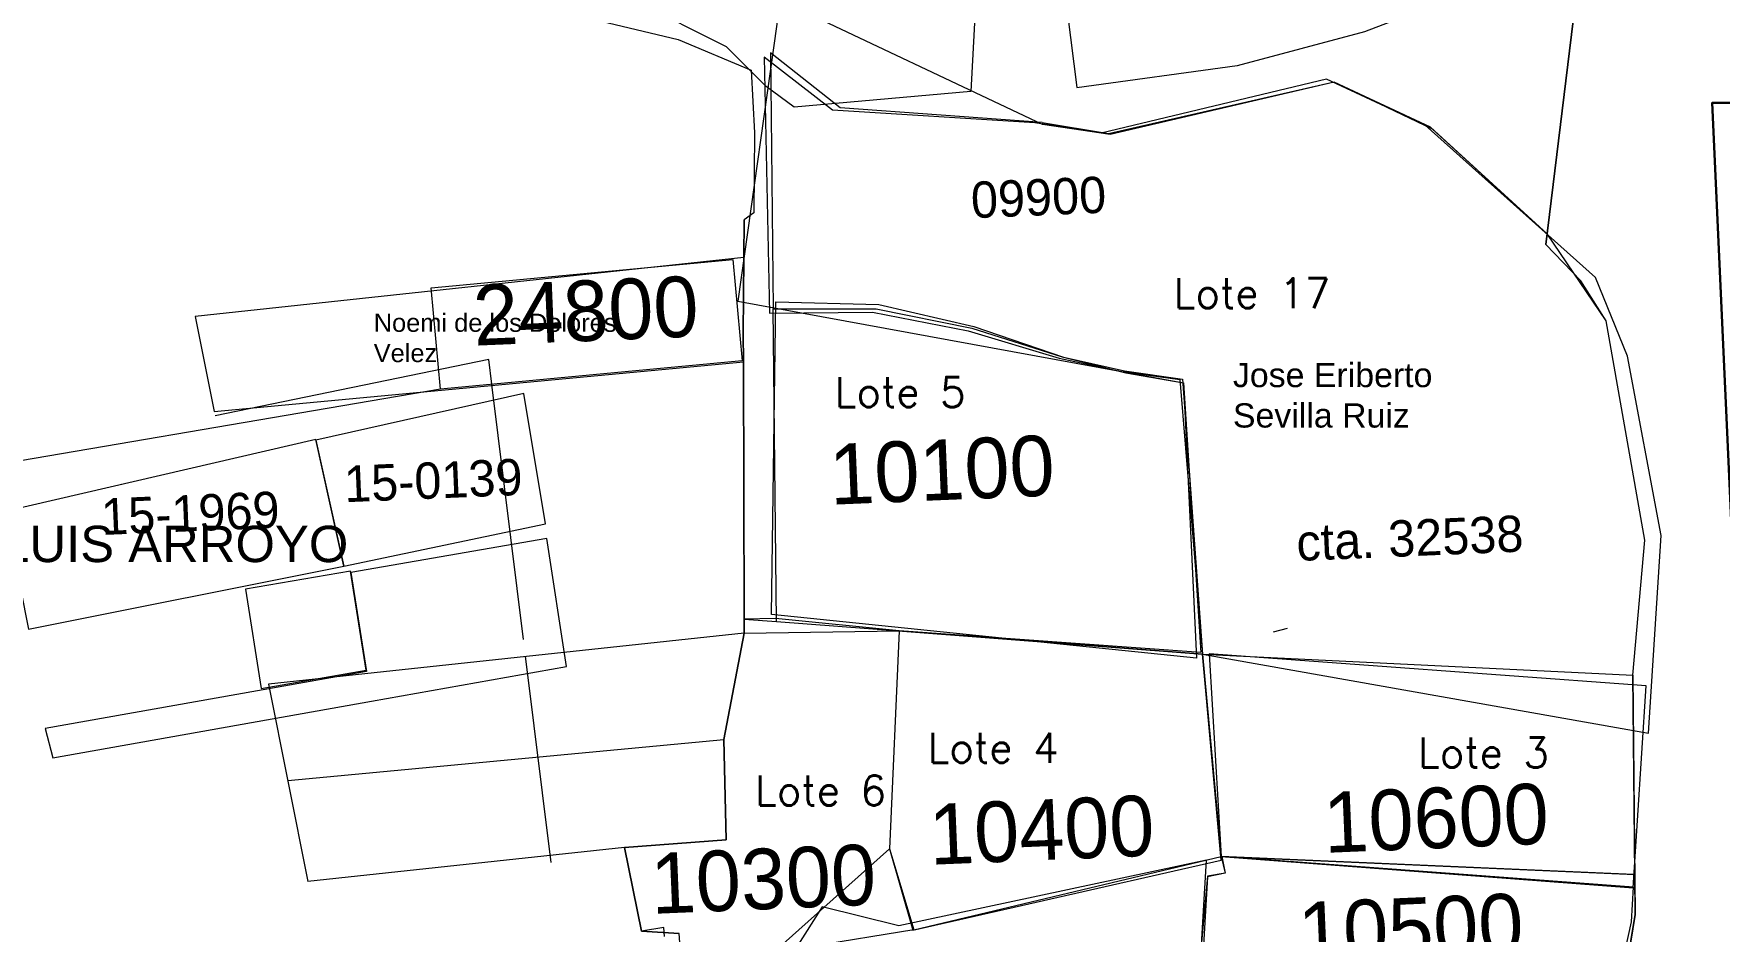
# Model space of a CAD drawing. Header units: inches. Extents: x 610851 to 630254, y 1234683 to 1264905.
# Drawn here: x 623516.7 to 623655.8, y 1244103.6 to 1244177.7 of the extents above; entities that cross this region are included whole.
import ezdxf
from ezdxf.enums import TextEntityAlignment as Align

# ---------------------------------------------------------------- set-up
doc = ezdxf.new("R2010")
doc.units = ezdxf.units.IN
doc.header["$MEASUREMENT"] = 0
for name, color, linetype, lineweight in [('ACTUALIZACION SIT 2011', 7, 'Continuous', 0), ('Areas Administrativas', 7, 'Continuous', 0), ('Cajetin', 7, 'Continuous', 0), ('Default', 7, 'Continuous', 0), ('Fusion 123456', 7, 'Continuous', 0), ('Level 2', 7, 'Continuous', 0), ('Level 20', 7, 'Continuous', 0), ('Level 50', 7, 'Continuous', 0), ('Level 51', 7, 'Continuous', 0), ('Level 7', 7, 'Continuous', 0), ('lotes bancentro', 5, 'Continuous', 0), ('Poligono', 7, 'Continuous', 0)]:
    doc.layers.add(name, color=color, linetype=linetype, lineweight=lineweight)
doc.layers.add('Fusion', color=7, linetype='Continuous', lineweight=0, true_color=0x002d00)
doc.styles.get("Standard").update_dxf_attribs({"font": 'arial.ttf'})
doc.styles.add('style2', font='romans.shx')
doc.styles.add('Styledgn003', font='dgn003.shx')
doc.styles.add('Styledgn032', font='dgn032.shx')

msp = doc.modelspace()

# ---------------------------------------------------------------- linework, layer by layer
at = {"layer": 'ACTUALIZACION SIT 2011', "color": 30, "linetype": 'Continuous', "lineweight": 0, "flags": 128}
for points in [[(623542.31775, 1244133.69787), (623558.95011, 1244137.21419), (623558.95011, 1244137.21419), (623557.17969, 1244147.96945), (623557.17969, 1244147.96945), (623540.0114, 1244144.0952), (623540.0114, 1244144.0952), (623542.31775, 1244133.69787)], [(623542.31775, 1244133.69787), (623539.99625, 1244144.16348), (623539.99625, 1244144.16348), (623514.37791, 1244138.21447), (623514.37791, 1244138.21447), (623516.3013, 1244128.50311), (623516.3013, 1244128.50311), (623542.31775, 1244133.69787)]]:
    msp.add_lwpolyline(points, dxfattribs=at)
at = {"layer": 'Areas Administrativas', "color": 6, "linetype": 'Continuous', "lineweight": 30, "flags": 128}
msp.add_lwpolyline([(623450.74436, 1244312.53221), (623548.72005, 1244286.97333), (623533.81071, 1244233.72567), (623580.66865, 1244237.98548), (623580.66865, 1244257.15464), (623633.91631, 1244274.19389), (623644.56584, 1244210.2967), (623691.42378, 1244212.42661), (623689.29387, 1244171.95838), (623655.21537, 1244171.95838), (623659.47518, 1244078.2425), (623612.61724, 1244063.33316), (623608.35743, 1243986.65653)], dxfattribs=at)
at = {"layer": 'Default', "color": 6, "linetype": 'Continuous', "lineweight": 0, "ltscale": 0.1}
for p, q in [((623551.84984, 1244181.48691), (623569.90974, 1244177.18022)), ((623551.84984, 1244181.48691), (623569.90974, 1244177.18022)), ((623551.84984, 1244181.48691), (623569.90974, 1244177.18022)), ((623643.74579, 1244178.72741), (623641.47422, 1244160.24604)), ((623641.47422, 1244160.24604), (623643.74579, 1244178.72741)), ((623643.74579, 1244178.72741), (623641.47422, 1244160.24604)), ((623641.47422, 1244160.24604), (623643.74579, 1244178.72741)), ((623643.74579, 1244178.72741), (623641.47422, 1244160.24604)), ((623641.47422, 1244160.24604), (623643.74579, 1244178.72741)), ((623569.90974, 1244177.18022), (623575.92204, 1244174.63165)), ((623569.90974, 1244177.18022), (623575.92204, 1244174.63165)), ((623569.90974, 1244177.18022), (623575.92204, 1244174.63165)), ((623575.92204, 1244174.63165), (623576.20371, 1244169.4639)), ((623575.92204, 1244174.63165), (623576.20371, 1244169.4639)), ((623575.92204, 1244174.63165), (623576.20371, 1244169.4639)), ((623576.20371, 1244169.4639), (623576.15166, 1244162.87585)), ((623576.20371, 1244169.4639), (623576.15166, 1244162.87585)), ((623576.20371, 1244169.4639), (623576.15166, 1244162.87585)), ((623575.34619, 1244162.28612), (623575.26369, 1244152.87104)), ((623575.34619, 1244162.28612), (623575.26369, 1244152.87104)), ((623575.34619, 1244162.28612), (623575.26369, 1244152.87104)), ((623576.15166, 1244162.87585), (623575.34619, 1244162.28612)), ((623576.15166, 1244162.87585), (623575.34619, 1244162.28612)), ((623576.15166, 1244162.87585), (623575.34619, 1244162.28612)), ((623644.37151, 1244157.24956), (623641.47422, 1244160.24604)), ((623644.37151, 1244157.24956), (623641.47422, 1244160.24604)), ((623644.37151, 1244157.24956), (623641.47422, 1244160.24604)), ((623646.45148, 1244153.9589), (623644.37151, 1244157.24956)), ((623646.45148, 1244153.9589), (623644.37151, 1244157.24956)), ((623646.45148, 1244153.9589), (623644.37151, 1244157.24956)), ((623577.73975, 1244154.95532), (623586.22985, 1244154.95177)), ((623577.73975, 1244154.95532), (623586.22985, 1244154.95177)), ((623577.73975, 1244154.95532), (623586.22985, 1244154.95177)), ((623586.22985, 1244154.95177), (623594.11829, 1244153.34605)), ((623586.22985, 1244154.95177), (623594.11829, 1244153.34605)), ((623586.22985, 1244154.95177), (623594.11829, 1244153.34605)), ((623594.11829, 1244153.34605), (623601.57524, 1244150.99068)), ((623594.11829, 1244153.34605), (623601.57524, 1244150.99068)), ((623594.11829, 1244153.34605), (623601.57524, 1244150.99068)), ((623575.26369, 1244152.87104), (623575.30478, 1244150.56208)), ((623575.26369, 1244152.87104), (623575.30478, 1244150.56208)), ((623575.26369, 1244152.87104), (623575.30478, 1244150.56208)), ((623575.30478, 1244150.56208), (623575.35629, 1244129.34565)), ((623575.30478, 1244150.56208), (623575.35629, 1244129.34565)), ((623575.30478, 1244150.56208), (623575.35629, 1244129.34565)), ((623601.57524, 1244150.99068), (623606.73751, 1244149.83474)), ((623601.57524, 1244150.99068), (623606.73751, 1244149.83474)), ((623601.57524, 1244150.99068), (623606.73751, 1244149.83474)), ((623606.73751, 1244149.83474), (623611.51798, 1244149.14415)), ((623606.73751, 1244149.83474), (623611.51798, 1244149.14415)), ((623606.73751, 1244149.83474), (623611.51798, 1244149.14415)), ((623611.51798, 1244149.14415), (623613.17142, 1244126.44338)), ((623611.51798, 1244149.14415), (623613.17142, 1244126.44338)), ((623611.51798, 1244149.14415), (623613.17142, 1244126.44338))]:
    msp.add_line(p, q, dxfattribs=at)
at = {"layer": 'Default', "color": 5, "linetype": 'Continuous', "lineweight": 0, "ltscale": 0.1}
for p, q in [((623573.672, 1244119.3965), (623575.3591, 1244128.187)), ((623573.672, 1244119.3965), (623575.3591, 1244128.187)), ((623573.672, 1244119.3965), (623575.3591, 1244128.187)), ((623575.35629, 1244129.34565), (623578.0211, 1244129.14112)), ((623575.35629, 1244129.34565), (623575.3591, 1244128.187)), ((623575.35629, 1244129.34565), (623578.0211, 1244129.14112)), ((623575.35629, 1244129.34565), (623575.3591, 1244128.187)), ((623575.35629, 1244129.34565), (623578.0211, 1244129.14112)), ((623575.35629, 1244129.34565), (623575.3591, 1244128.187)), ((623648.6657, 1244124.72272), (623648.84687, 1244104.96059)), ((623648.6657, 1244124.72272), (623648.84687, 1244104.96059)), ((623648.6657, 1244124.72272), (623648.84687, 1244104.96059))]:
    msp.add_line(p, q, dxfattribs=at)
at = {"layer": 'Fusion', "color": 4, "linetype": 'Continuous', "lineweight": 0, "ltscale": 0.1}
msp.add_line((623632.13055, 1244169.76166), (623641.58389, 1244161.1383), dxfattribs=at)
msp.add_line((623632.13055, 1244169.76166), (623641.58389, 1244161.1383), dxfattribs=at)
msp.add_line((623632.13055, 1244169.76166), (623641.58389, 1244161.1383), dxfattribs=at)
at = {"layer": 'Fusion 123456', "color": 6, "linetype": 'Continuous', "lineweight": 13, "ltscale": 0.1}
for p, q in [((623575.26369, 1244152.87104), (623575.34617, 1244162.28324)), ((623575.26369, 1244152.87104), (623575.34617, 1244162.28324)), ((623575.26369, 1244152.87104), (623575.34617, 1244162.28324)), ((623644.37151, 1244157.24956), (623641.47422, 1244160.24604)), ((623644.37151, 1244157.24956), (623641.47422, 1244160.24604)), ((623644.37151, 1244157.24956), (623641.47422, 1244160.24604)), ((623646.45148, 1244153.9589), (623644.37151, 1244157.24956)), ((623646.45148, 1244153.9589), (623644.37151, 1244157.24956)), ((623646.45148, 1244153.9589), (623644.37151, 1244157.24956)), ((623575.30478, 1244150.56208), (623575.26369, 1244152.87104)), ((623575.30478, 1244150.56208), (623575.26369, 1244152.87104)), ((623575.30478, 1244150.56208), (623575.26369, 1244152.87104)), ((623575.35629, 1244129.34578), (623575.30478, 1244150.56208)), ((623575.35629, 1244129.34578), (623575.30478, 1244150.56208)), ((623575.35629, 1244129.34578), (623575.30478, 1244150.56208))]:
    msp.add_line(p, q, dxfattribs=at)
at = {"layer": 'Fusion 123456', "color": 6, "linetype": 'Continuous', "lineweight": 0, "ltscale": 0.1}
for p, q in [((623577.73975, 1244154.95532), (623586.22985, 1244154.95177)), ((623577.73975, 1244154.95532), (623586.22985, 1244154.95177)), ((623577.73975, 1244154.95532), (623586.22985, 1244154.95177)), ((623586.22985, 1244154.95177), (623594.11829, 1244153.34605)), ((623586.22985, 1244154.95177), (623594.11829, 1244153.34605)), ((623586.22985, 1244154.95177), (623594.11829, 1244153.34605)), ((623594.11829, 1244153.34605), (623601.57524, 1244150.99068)), ((623594.11829, 1244153.34605), (623601.57524, 1244150.99068)), ((623594.11829, 1244153.34605), (623601.57524, 1244150.99068)), ((623601.57524, 1244150.99068), (623606.73751, 1244149.83474)), ((623601.57524, 1244150.99068), (623606.73751, 1244149.83474)), ((623601.57524, 1244150.99068), (623606.73751, 1244149.83474)), ((623606.73751, 1244149.83474), (623611.51798, 1244149.14415)), ((623606.73751, 1244149.83474), (623611.51798, 1244149.14415)), ((623606.73751, 1244149.83474), (623611.51798, 1244149.14415)), ((623611.51798, 1244149.14415), (623613.17142, 1244126.44338)), ((623611.51798, 1244149.14415), (623613.17142, 1244126.44338)), ((623611.51798, 1244149.14415), (623613.17142, 1244126.44338))]:
    msp.add_line(p, q, dxfattribs=at)
at = {"layer": 'Fusion 123456', "color": 5, "linetype": 'Continuous', "lineweight": 0, "ltscale": 0.1}
for p, q in [((623573.672, 1244119.3965), (623575.3591, 1244128.187)), ((623573.672, 1244119.3965), (623575.3591, 1244128.187)), ((623573.672, 1244119.3965), (623575.3591, 1244128.187)), ((623575.3591, 1244128.187), (623575.35629, 1244129.34578)), ((623575.35629, 1244129.34578), (623578.02107, 1244129.14126)), ((623575.3591, 1244128.187), (623575.35629, 1244129.34578)), ((623575.35629, 1244129.34578), (623578.02107, 1244129.14126)), ((623575.3591, 1244128.187), (623575.35629, 1244129.34578)), ((623575.35629, 1244129.34578), (623578.02107, 1244129.14126)), ((623648.6657, 1244124.72272), (623648.84687, 1244104.96059)), ((623648.6657, 1244124.72272), (623648.84687, 1244104.96059)), ((623648.6657, 1244124.72272), (623648.84687, 1244104.96059)), ((623648.6657, 1244124.72272), (623648.84687, 1244104.96059)), ((623648.6657, 1244124.72272), (623648.84687, 1244104.96059)), ((623648.6657, 1244124.72272), (623648.84687, 1244104.96059)), ((623573.85009, 1244111.11255), (623573.672, 1244119.3965)), ((623573.85009, 1244111.11255), (623573.672, 1244119.3965)), ((623573.85009, 1244111.11255), (623573.672, 1244119.3965)), ((623565.46377, 1244110.49252), (623573.85009, 1244111.11255)), ((623565.46377, 1244110.49252), (623573.85009, 1244111.11255)), ((623565.46377, 1244110.49252), (623573.85009, 1244111.11255)), ((623566.88149, 1244103.59515), (623565.46377, 1244110.49252)), ((623566.88149, 1244103.59515), (623565.46377, 1244110.49252)), ((623566.88149, 1244103.59515), (623565.46377, 1244110.49252)), ((623648.84687, 1244104.96059), (623646.59553, 1244091.14291)), ((623648.84687, 1244104.96059), (623646.59553, 1244091.14291)), ((623648.84687, 1244104.96059), (623646.59553, 1244091.14291)), ((623568.7242, 1244103.89409), (623566.88149, 1244103.59515)), ((623568.7242, 1244103.89409), (623566.88149, 1244103.59515)), ((623568.7242, 1244103.89409), (623566.88149, 1244103.59515)), ((623568.7678, 1244103.14536), (623568.7242, 1244103.89409)), ((623568.7678, 1244103.14536), (623568.7242, 1244103.89409)), ((623568.7678, 1244103.14536), (623568.7242, 1244103.89409))]:
    msp.add_line(p, q, dxfattribs=at)
at = {"layer": 'Level 2', "color": 1, "linetype": 'Continuous', "lineweight": 0}
for p, q in [((623583.25717, 1244171.5287), (623577.50897, 1244176.08395)), ((623577.50897, 1244176.08395), (623577.74037, 1244154.95522)), ((623583.25717, 1244171.5287), (623577.50897, 1244176.08395)), ((623577.50897, 1244176.08395), (623577.74037, 1244154.95522)), ((623583.25717, 1244171.5287), (623577.50897, 1244176.08395)), ((623577.50897, 1244176.08395), (623577.74037, 1244154.95522)), ((623624.0293, 1244173.65908), (623605.3925, 1244169.38775)), ((623624.0293, 1244173.65908), (623605.3925, 1244169.38775)), ((623624.0293, 1244173.65908), (623605.3925, 1244169.38775)), ((623632.13055, 1244169.76166), (623624.0293, 1244173.65908)), ((623632.13055, 1244169.76166), (623624.0293, 1244173.65908)), ((623632.13055, 1244169.76166), (623624.0293, 1244173.65908)), ((623599.93618, 1244170.31036), (623583.25379, 1244171.53138)), ((623599.93618, 1244170.31036), (623583.25379, 1244171.53138)), ((623599.93618, 1244170.31036), (623583.25379, 1244171.53138)), ((623605.3925, 1244169.38775), (623599.93956, 1244170.30768)), ((623605.3925, 1244169.38775), (623599.93956, 1244170.30768)), ((623605.3925, 1244169.38775), (623599.93956, 1244170.30768)), ((623641.58389, 1244161.1383), (623632.13055, 1244169.76166)), ((623641.58389, 1244161.1383), (623632.13055, 1244169.76166)), ((623641.58389, 1244161.1383), (623632.13055, 1244169.76166))]:
    msp.add_line(p, q, dxfattribs=at)
at = {"layer": 'Level 2', "color": 1, "linetype": 'Continuous', "lineweight": 0, "flags": 128}
for points in [[(623616.03594, 1244175.04026), (623626.54983, 1244177.83768), (623640.20427, 1244183.06387), (623680.04659, 1244199.42207), (623809.28207, 1244233.331), (623961.1852, 1244267.36824), (623936.24163, 1244288.89835), (623912.31236, 1244307.09047), (623907.82747, 1244311.72641), (623900.50488, 1244320.79976), (623888.62645, 1244326.39475), (623882.54844, 1244348.80495), (623849.90967, 1244343.66636), (623823.81991, 1244339.08073), (623778.5405, 1244329.5079), (623707.0551, 1244306.45792), (623683.8248, 1244296.08614), (623648.09142, 1244280.6371), (623642.08525, 1244277.0631), (623674.6878, 1244226.65827), (623598.40184, 1244207.97678), (623602.804, 1244173.22397), (623616.03081, 1244175.03436)], [(623616.03594, 1244175.04026), (623626.54983, 1244177.83768), (623640.20427, 1244183.06387), (623680.04659, 1244199.42207), (623809.28207, 1244233.331), (623961.1852, 1244267.36824), (623936.24163, 1244288.89835), (623912.31236, 1244307.09047), (623907.82747, 1244311.72641), (623900.50488, 1244320.79976), (623888.62645, 1244326.39475), (623882.54844, 1244348.80495), (623849.90967, 1244343.66636), (623823.81991, 1244339.08073), (623778.5405, 1244329.5079), (623707.0551, 1244306.45792), (623683.8248, 1244296.08614), (623648.09142, 1244280.6371), (623642.08525, 1244277.0631), (623674.6878, 1244226.65827), (623598.40184, 1244207.97678), (623602.804, 1244173.22397), (623616.03081, 1244175.03436)], [(623616.03594, 1244175.04026), (623626.54983, 1244177.83768), (623640.20427, 1244183.06387), (623680.04659, 1244199.42207), (623809.28207, 1244233.331), (623961.1852, 1244267.36824), (623936.24163, 1244288.89835), (623912.31236, 1244307.09047), (623907.82747, 1244311.72641), (623900.50488, 1244320.79976), (623888.62645, 1244326.39475), (623882.54844, 1244348.80495), (623849.90967, 1244343.66636), (623823.81991, 1244339.08073), (623778.5405, 1244329.5079), (623707.0551, 1244306.45792), (623683.8248, 1244296.08614), (623648.09142, 1244280.6371), (623642.08525, 1244277.0631), (623674.6878, 1244226.65827), (623598.40184, 1244207.97678), (623602.804, 1244173.22397), (623616.03081, 1244175.03436)], [(623575.60723, 1244196.62976), (623595.33178, 1244197.0934), (623594.05647, 1244172.87696), (623579.4683, 1244171.5925), (623577.1564, 1244173.29374), (623573.884, 1244176.555), (623573.884, 1244176.555), (623566.44128, 1244180.29597), (623557.49798, 1244180.64203), (623551.51017, 1244189.9766), (623570.40683, 1244192.54203), (623573.30923, 1244194.06991), (623575.60723, 1244196.62976)], [(623575.60723, 1244196.62976), (623595.33178, 1244197.0934), (623594.05647, 1244172.87696), (623579.4683, 1244171.5925), (623577.1564, 1244173.29374), (623573.884, 1244176.555), (623573.884, 1244176.555), (623566.44128, 1244180.29597), (623557.49798, 1244180.64203), (623551.51017, 1244189.9766), (623570.40683, 1244192.54203), (623573.30923, 1244194.06991), (623575.60723, 1244196.62976)], [(623575.60723, 1244196.62976), (623595.33178, 1244197.0934), (623594.05647, 1244172.87696), (623579.4683, 1244171.5925), (623577.1564, 1244173.29374), (623573.884, 1244176.555), (623573.884, 1244176.555), (623566.44128, 1244180.29597), (623557.49798, 1244180.64203), (623551.51017, 1244189.9766), (623570.40683, 1244192.54203), (623573.30923, 1244194.06991), (623575.60723, 1244196.62976)], [(623550.29685, 1244148.31059), (623505.14555, 1244140.60778), (623499.28355, 1244181.48478)], [(623550.29685, 1244148.31059), (623505.14555, 1244140.60778), (623499.28355, 1244181.48478)], [(623550.29685, 1244148.31059), (623505.14555, 1244140.60778), (623499.28355, 1244181.48478)], [(623557.14645, 1244127.64862), (623554.53304, 1244148.70885)], [(623557.14645, 1244127.64862), (623554.53304, 1244148.70885)], [(623557.14645, 1244127.64862), (623554.53304, 1244148.70885)]]:
    msp.add_lwpolyline(points, dxfattribs=at)
at = {"layer": 'Level 2', "color": 6, "linetype": 'Continuous', "lineweight": 0, "flags": 128}
msp.add_lwpolyline([(623550.29685, 1244148.31059), (623549.51685, 1244156.67059), (623574.40685, 1244159.01059), (623575.18685, 1244150.65059), (623550.29685, 1244148.31059)], dxfattribs=at)
msp.add_lwpolyline([(623550.29685, 1244148.31059), (623549.51685, 1244156.67059), (623574.40685, 1244159.01059), (623575.18685, 1244150.65059), (623550.29685, 1244148.31059)], dxfattribs=at)
msp.add_lwpolyline([(623550.29685, 1244148.31059), (623549.51685, 1244156.67059), (623574.40685, 1244159.01059), (623575.18685, 1244150.65059), (623550.29685, 1244148.31059)], dxfattribs=at)
at = {"layer": 'Level 20', "color": 1, "linetype": 'Continuous', "lineweight": 0, "flags": 128}
for points in [[(623576.99139, 1244175.70474), (623577.44539, 1244154.57974), (623585.93539, 1244154.66574), (623593.83939, 1244153.14274), (623601.32139, 1244150.86674), (623606.49539, 1244149.76474), (623611.28239, 1244149.12474), (623613.17139, 1244126.44374), (623649.94839, 1244119.92274), (623651.00839, 1244136.22874), (623648.22239, 1244151.02874), (623645.58639, 1244157.53574), (623631.52739, 1244170.09174), (623623.38539, 1244173.90374), (623604.79439, 1244169.43574), (623599.33239, 1244170.29774), (623582.63539, 1244171.34374), (623576.99139, 1244175.70474)], [(623576.99139, 1244175.70474), (623577.44539, 1244154.57974), (623585.93539, 1244154.66574), (623593.83939, 1244153.14274), (623601.32139, 1244150.86674), (623606.49539, 1244149.76474), (623611.28239, 1244149.12474), (623613.17139, 1244126.44374), (623649.94839, 1244119.92274), (623651.00839, 1244136.22874), (623648.22239, 1244151.02874), (623645.58639, 1244157.53574), (623631.52739, 1244170.09174), (623623.38539, 1244173.90374), (623604.79439, 1244169.43574), (623599.33239, 1244170.29774), (623582.63539, 1244171.34374), (623576.99139, 1244175.70474)], [(623576.99139, 1244175.70474), (623577.44539, 1244154.57974), (623585.93539, 1244154.66574), (623593.83939, 1244153.14274), (623601.32139, 1244150.86674), (623606.49539, 1244149.76474), (623611.28239, 1244149.12474), (623613.17139, 1244126.44374), (623649.94839, 1244119.92274), (623651.00839, 1244136.22874), (623648.22239, 1244151.02874), (623645.58639, 1244157.53574), (623631.52739, 1244170.09174), (623623.38539, 1244173.90374), (623604.79439, 1244169.43574), (623599.33239, 1244170.29774), (623582.63539, 1244171.34374), (623576.99139, 1244175.70474)], [(623577.96872, 1244155.51317), (623586.45734, 1244155.29452), (623594.29965, 1244153.49003), (623601.69219, 1244150.9472), (623606.82137, 1244149.66138), (623611.58133, 1244148.8501), (623612.65559, 1244126.11894), (623577.59171, 1244129.70608), (623577.96872, 1244155.51317)], [(623577.96872, 1244155.51317), (623586.45734, 1244155.29452), (623594.29965, 1244153.49003), (623601.69219, 1244150.9472), (623606.82137, 1244149.66138), (623611.58133, 1244148.8501), (623612.65559, 1244126.11894), (623577.59171, 1244129.70608), (623577.96872, 1244155.51317)], [(623577.96872, 1244155.51317), (623586.45734, 1244155.29452), (623594.29965, 1244153.49003), (623601.69219, 1244150.9472), (623606.82137, 1244149.66138), (623611.58133, 1244148.8501), (623612.65559, 1244126.11894), (623577.59171, 1244129.70608), (623577.96872, 1244155.51317)], [(623570.55727, 1244095.37367), (623569.98194, 1244103.38329), (623566.88149, 1244103.59515), (623565.46377, 1244110.49252), (623573.85009, 1244111.11255), (623573.672, 1244119.39637), (623575.3591, 1244128.187), (623588.14387, 1244128.3612), (623587.32731, 1244110.36481), (623570.55727, 1244095.37367)], [(623570.55727, 1244095.37367), (623569.98194, 1244103.38329), (623566.88149, 1244103.59515), (623565.46377, 1244110.49252), (623573.85009, 1244111.11255), (623573.672, 1244119.39637), (623575.3591, 1244128.187), (623588.14387, 1244128.3612), (623587.32731, 1244110.36481), (623570.55727, 1244095.37367)], [(623570.55727, 1244095.37367), (623569.98194, 1244103.38329), (623566.88149, 1244103.59515), (623565.46377, 1244110.49252), (623573.85009, 1244111.11255), (623573.672, 1244119.39637), (623575.3591, 1244128.187), (623588.14387, 1244128.3612), (623587.32731, 1244110.36481), (623570.55727, 1244095.37367)], [(623589.25931, 1244103.66781), (623614.68931, 1244109.44781), (623613.17139, 1244126.44378), (623588.14387, 1244128.3612), (623587.32731, 1244110.36481), (623589.25931, 1244103.66781)], [(623589.25931, 1244103.66781), (623614.68931, 1244109.44781), (623613.17139, 1244126.44378), (623588.14387, 1244128.3612), (623587.32731, 1244110.36481), (623589.25931, 1244103.66781)], [(623589.25931, 1244103.66781), (623614.68931, 1244109.44781), (623613.17139, 1244126.44378), (623588.14387, 1244128.3612), (623587.32731, 1244110.36481), (623589.25931, 1244103.66781)], [(623614.70471, 1244109.74844), (623648.68371, 1244107.15639), (623649.7644, 1244123.84128), (623613.71098, 1244126.4843), (623614.70471, 1244109.74844)], [(623614.70471, 1244109.74844), (623648.68371, 1244107.15639), (623649.7644, 1244123.84128), (623613.71098, 1244126.4843), (623614.70471, 1244109.74844)], [(623614.70471, 1244109.74844), (623648.68371, 1244107.15639), (623649.7644, 1244123.84128), (623613.71098, 1244126.4843), (623614.70471, 1244109.74844)], [(623581.77109, 1244105.60481), (623576.59009, 1244097.39581), (623578.73209, 1244089.52381), (623590.35309, 1244091.73981), (623612.60309, 1244094.55681), (623613.48909, 1244109.44781), (623588.11309, 1244104.01481), (623581.77109, 1244105.60481)], [(623581.77109, 1244105.60481), (623576.59009, 1244097.39581), (623578.73209, 1244089.52381), (623590.35309, 1244091.73981), (623612.60309, 1244094.55681), (623613.48909, 1244109.44781), (623588.11309, 1244104.01481), (623581.77109, 1244105.60481)], [(623581.77109, 1244105.60481), (623576.59009, 1244097.39581), (623578.73209, 1244089.52381), (623590.35309, 1244091.73981), (623612.60309, 1244094.55681), (623613.48909, 1244109.44781), (623588.11309, 1244104.01481), (623581.77109, 1244105.60481)], [(623614.74179, 1244109.75763), (623615.03367, 1244108.38151), (623613.55812, 1244108.11055), (623612.23699, 1244093.25183), (623645.56986, 1244090.81093), (623648.54236, 1244104.35879), (623648.72361, 1244107.20271), (623614.74179, 1244109.75763)], [(623614.74179, 1244109.75763), (623615.03367, 1244108.38151), (623613.55812, 1244108.11055), (623612.23699, 1244093.25183), (623645.56986, 1244090.81093), (623648.54236, 1244104.35879), (623648.72361, 1244107.20271), (623614.74179, 1244109.75763)], [(623614.74179, 1244109.75763), (623615.03367, 1244108.38151), (623613.55812, 1244108.11055), (623612.23699, 1244093.25183), (623645.56986, 1244090.81093), (623648.54236, 1244104.35879), (623648.72361, 1244107.20271), (623614.74179, 1244109.75763)]]:
    msp.add_lwpolyline(points, dxfattribs=at)
at = {"layer": 'Level 20', "color": 2, "linetype": 'Continuous', "flags": 128}
msp.add_lwpolyline([(623517.66894, 1244120.29788), (623518.3084, 1244117.88105), (623544.59578, 1244122.55692), (623560.6931, 1244125.42024), (623559.05371, 1244135.9939), (623542.89831, 1244133.17202), (623544.20105, 1244125.02553), (623517.66894, 1244120.29788)], dxfattribs=at)
at = {"layer": 'Level 20', "color": 2, "linetype": 'Continuous', "lineweight": 0, "flags": 128}
msp.add_lwpolyline([(623535.49244, 1244123.6169), (623544.1603, 1244125.13641), (623542.88033, 1244133.28648), (623534.20738, 1244131.79654), (623535.49244, 1244123.6169)], dxfattribs=at)
at = {"layer": 'Level 50', "color": 7, "linetype": 'Continuous', "lineweight": 13}
for p, q in [((623575.31892, 1244159.1732), (623530.04969, 1244154.32231)), ((623575.31892, 1244159.1732), (623530.04969, 1244154.32231)), ((623575.31892, 1244159.1732), (623530.04969, 1244154.32231)), ((623530.04969, 1244154.32231), (623531.61752, 1244146.46326)), ((623530.04969, 1244154.32231), (623531.61752, 1244146.46326)), ((623530.04969, 1244154.32231), (623531.61752, 1244146.46326)), ((623649.64984, 1244135.85932), (623646.45148, 1244153.9589)), ((623649.64984, 1244135.85932), (623646.45148, 1244153.9589)), ((623649.64984, 1244135.85932), (623646.45148, 1244153.9589)), ((623531.61752, 1244146.46326), (623575.30478, 1244150.56196)), ((623531.61752, 1244146.46326), (623575.30478, 1244150.56196)), ((623531.61752, 1244146.46326), (623575.30478, 1244150.56196)), ((623648.6657, 1244124.72272), (623649.64984, 1244135.85932)), ((623648.6657, 1244124.72272), (623649.64984, 1244135.85932)), ((623648.6657, 1244124.72272), (623649.64984, 1244135.85932)), ((623575.3591, 1244128.18688), (623536.10275, 1244123.98031)), ((623575.3591, 1244128.18688), (623536.10275, 1244123.98031)), ((623575.3591, 1244128.18688), (623536.10275, 1244123.98031)), ((623536.10275, 1244123.98031), (623539.35171, 1244107.69433)), ((623536.10275, 1244123.98031), (623539.35171, 1244107.69433)), ((623536.10275, 1244123.98031), (623539.35171, 1244107.69433)), ((623537.69066, 1244116.02064), (623573.672, 1244119.39637)), ((623537.69066, 1244116.02064), (623573.672, 1244119.39637)), ((623537.69066, 1244116.02064), (623573.672, 1244119.39637)), ((623565.46377, 1244110.4924), (623539.35171, 1244107.69433)), ((623565.46377, 1244110.4924), (623539.35171, 1244107.69433)), ((623565.46377, 1244110.4924), (623539.35171, 1244107.69433))]:
    msp.add_line(p, q, dxfattribs=at)
at = {"layer": 'Level 50', "color": 7, "linetype": 'Continuous', "lineweight": 0}
for p, q in [((623578.02107, 1244129.14126), (623577.73975, 1244154.95532)), ((623578.0211, 1244129.14112), (623577.73975, 1244154.95532)), ((623578.02107, 1244129.14126), (623577.73975, 1244154.95532)), ((623578.0211, 1244129.14112), (623577.73975, 1244154.95532)), ((623578.02107, 1244129.14126), (623577.73975, 1244154.95532)), ((623578.0211, 1244129.14112), (623577.73975, 1244154.95532)), ((623649.64984, 1244135.85932), (623646.45148, 1244153.9589)), ((623649.64984, 1244135.85932), (623646.45148, 1244153.9589)), ((623649.64984, 1244135.85932), (623646.45148, 1244153.9589)), ((623648.6657, 1244124.72272), (623649.64984, 1244135.85932)), ((623648.6657, 1244124.72272), (623649.64984, 1244135.85932)), ((623648.6657, 1244124.72272), (623649.64984, 1244135.85932)), ((623613.17142, 1244126.44338), (623648.6657, 1244124.72272)), ((623613.17142, 1244126.44338), (623648.6657, 1244124.72272)), ((623613.17142, 1244126.44338), (623648.6657, 1244124.72272)), ((623613.17142, 1244126.44338), (623648.6657, 1244124.72272)), ((623613.17142, 1244126.44338), (623648.6657, 1244124.72272)), ((623613.17142, 1244126.44338), (623648.6657, 1244124.72272)), ((623589.33168, 1244103.69413), (623614.69932, 1244109.74801)), ((623589.33168, 1244103.69413), (623614.69932, 1244109.74801)), ((623589.33168, 1244103.69413), (623614.69932, 1244109.74801)), ((623614.69919, 1244109.74801), (623615.03367, 1244108.38151)), ((623614.69919, 1244109.74801), (623615.03367, 1244108.38151)), ((623614.69919, 1244109.74801), (623615.03367, 1244108.38151)), ((623613.56726, 1244108.06492), (623612.70802, 1244093.17208)), ((623613.56726, 1244108.06492), (623612.70802, 1244093.17208)), ((623613.56726, 1244108.06492), (623612.70802, 1244093.17208)), ((623615.03367, 1244108.38151), (623613.56726, 1244108.06492)), ((623615.03367, 1244108.38151), (623613.56726, 1244108.06492)), ((623615.03367, 1244108.38151), (623613.56726, 1244108.06492)), ((623589.33168, 1244103.69413), (623580.89531, 1244102.30445)), ((623589.33168, 1244103.69413), (623580.89531, 1244102.30445)), ((623589.33168, 1244103.69413), (623580.89531, 1244102.30445))]:
    msp.add_line(p, q, dxfattribs=at)
at = {"layer": 'Level 50', "color": 7, "linetype": 'Continuous', "lineweight": 0, "flags": 128}
for points in [[(623646.69398, 1244091.74715), (623648.84687, 1244104.96059), (623648.8167, 1244108.25128), (623648.6657, 1244124.72272), (623649.64984, 1244135.85932), (623646.45148, 1244153.9589), (623641.58389, 1244161.1383), (623631.96639, 1244169.94625), (623624.0293, 1244173.65908), (623605.53718, 1244169.34549), (623599.96056, 1244170.15105), (623578.32183, 1244180.38633), (623574.8343, 1244155.5743), (623611.58133, 1244148.8501), (623613.03474, 1244126.57264), (623588.14387, 1244128.3612), (623577.92183, 1244129.39415), (623575.35629, 1244129.34565), (623575.3591, 1244128.187), (623573.672, 1244119.3965), (623573.85009, 1244111.11255), (623565.46377, 1244110.49252), (623566.88149, 1244103.59515), (623569.98194, 1244103.38329)], [(623646.69398, 1244091.74715), (623648.84687, 1244104.96059), (623648.8167, 1244108.25128), (623648.6657, 1244124.72272), (623649.64984, 1244135.85932), (623646.45148, 1244153.9589), (623641.58389, 1244161.1383), (623631.96639, 1244169.94625), (623624.0293, 1244173.65908), (623605.53718, 1244169.34549), (623599.96056, 1244170.15105), (623578.32183, 1244180.38633), (623574.8343, 1244155.5743), (623611.58133, 1244148.8501), (623613.03474, 1244126.57264), (623588.14387, 1244128.3612), (623577.92183, 1244129.39415), (623575.35629, 1244129.34565), (623575.3591, 1244128.187), (623573.672, 1244119.3965), (623573.85009, 1244111.11255), (623565.46377, 1244110.49252), (623566.88149, 1244103.59515), (623569.98194, 1244103.38329)], [(623646.69398, 1244091.74715), (623648.84687, 1244104.96059), (623648.8167, 1244108.25128), (623648.6657, 1244124.72272), (623649.64984, 1244135.85932), (623646.45148, 1244153.9589), (623641.58389, 1244161.1383), (623631.96639, 1244169.94625), (623624.0293, 1244173.65908), (623605.53718, 1244169.34549), (623599.96056, 1244170.15105), (623578.32183, 1244180.38633), (623574.8343, 1244155.5743), (623611.58133, 1244148.8501), (623613.03474, 1244126.57264), (623588.14387, 1244128.3612), (623577.92183, 1244129.39415), (623575.35629, 1244129.34565), (623575.3591, 1244128.187), (623573.672, 1244119.3965), (623573.85009, 1244111.11255), (623565.46377, 1244110.49252), (623566.88149, 1244103.59515), (623569.98194, 1244103.38329)], [(623554.5315, 1244148.72132), (623554.27655, 1244150.77578), (623531.69233, 1244146.10182)], [(623554.5315, 1244148.72132), (623554.27655, 1244150.77578), (623531.69233, 1244146.10182)], [(623554.5315, 1244148.72132), (623554.27655, 1244150.77578), (623531.69233, 1244146.10182)], [(623559.42998, 1244109.24677), (623557.31625, 1244126.28032)], [(623559.42998, 1244109.24677), (623557.31625, 1244126.28032)], [(623559.42998, 1244109.24677), (623557.31625, 1244126.28032)]]:
    msp.add_lwpolyline(points, dxfattribs=at)
at = {"layer": 'Level 51', "color": 7, "linetype": 'Continuous', "lineweight": 0}
msp.add_line((623619.00694, 1244128.28977), (623620.1784, 1244128.59857), dxfattribs=at)
msp.add_line((623619.00694, 1244128.28977), (623620.1784, 1244128.59857), dxfattribs=at)
msp.add_line((623619.00694, 1244128.28977), (623620.1784, 1244128.59857), dxfattribs=at)
at = {"layer": 'lotes bancentro', "color": 4, "linetype": 'Continuous', "lineweight": 0, "ltscale": 0.1}
for p, q in [((623578.02382, 1244129.13654), (623588.14387, 1244128.3612)), ((623578.02382, 1244129.13654), (623588.14387, 1244128.3612)), ((623578.02382, 1244129.13654), (623588.14387, 1244128.3612)), ((623588.14387, 1244128.3612), (623587.32731, 1244110.36481)), ((623588.14387, 1244128.3612), (623587.32731, 1244110.36481)), ((623588.14387, 1244128.3612), (623587.32731, 1244110.36481)), ((623588.14387, 1244128.3612), (623587.32731, 1244110.36481)), ((623588.14387, 1244128.3612), (623587.32731, 1244110.36481)), ((623588.14387, 1244128.3612), (623587.32731, 1244110.36481)), ((623588.05032, 1244128.36852), (623613.17138, 1244126.44385)), ((623588.05032, 1244128.36852), (623613.17138, 1244126.44385)), ((623588.05032, 1244128.36852), (623613.17138, 1244126.44385)), ((623613.17139, 1244126.44378), (623588.14384, 1244128.36126)), ((623613.17139, 1244126.44378), (623588.14384, 1244128.36126)), ((623613.17139, 1244126.44378), (623588.14384, 1244128.36126)), ((623614.70471, 1244109.74844), (623613.17139, 1244126.44378)), ((623614.70471, 1244109.74844), (623613.17139, 1244126.44378)), ((623614.70471, 1244109.74844), (623613.17139, 1244126.44378)), ((623613.17139, 1244126.44374), (623614.70471, 1244109.74844)), ((623613.17139, 1244126.44374), (623614.70471, 1244109.74844)), ((623613.17139, 1244126.44374), (623614.70471, 1244109.74844)), ((623587.32731, 1244110.36481), (623589.3379, 1244103.6911)), ((623587.32731, 1244110.36481), (623589.3379, 1244103.6911)), ((623587.32731, 1244110.36481), (623589.3379, 1244103.6911)), ((623587.32731, 1244110.36481), (623589.3379, 1244103.6911)), ((623587.32731, 1244110.36481), (623589.3379, 1244103.6911)), ((623587.32731, 1244110.36481), (623589.3379, 1244103.6911)), ((623648.75008, 1244108.25421), (623614.70458, 1244109.74845)), ((623648.75008, 1244108.25421), (623614.70458, 1244109.74845)), ((623648.75008, 1244108.25421), (623614.70458, 1244109.74845)), ((623614.70471, 1244109.74844), (623648.8167, 1244108.25128)), ((623614.70471, 1244109.74844), (623648.8167, 1244108.25128)), ((623614.70471, 1244109.74844), (623648.8167, 1244108.25128))]:
    msp.add_line(p, q, dxfattribs=at)

# ---------------------------------------------------------------- texts
at = {"layer": 'ACTUALIZACION SIT 2011', "color": 30, "linetype": 'Continuous', "lineweight": 0, "style": 'Styledgn032'}
for s, p in [('15-0139', (623549.69621, 1244140.78817)), ('15-1969', (623529.65108, 1244138.08546))]:
    msp.add_text(s, height=3, rotation=2.3999938, dxfattribs=at).set_placement(p, align=Align.MIDDLE_CENTER)
at = {"layer": 'Cajetin', "color": 2}
for s, p in [('Noemi de los Dolores', (623544.78239, 1244154.54803)), ('Noemi de los Dolores', (623544.78239, 1244154.54803)), ('Noemi de los Dolores', (623544.78239, 1244154.54803)), ('Velez', (623544.78239, 1244152.04803)), ('Velez', (623544.78239, 1244152.04803)), ('Velez', (623544.78239, 1244152.04803))]:
    msp.add_text(s, height=1.5, dxfattribs=at).set_placement(p, align=Align.TOP_LEFT)
at = {"layer": 'Default', "color": 5, "linetype": 'Continuous', "lineweight": 13, "style": 'style2'}
for s, p in [('Lote 5', (623582.80951, 1244148.07815)), ('Lote 5', (623582.80951, 1244148.07815)), ('Lote 5', (623582.80951, 1244148.07815)), ('Lote 4', (623590.47934, 1244118.7242)), ('Lote 4', (623590.47934, 1244118.7242)), ('Lote 4', (623590.47934, 1244118.7242)), ('Lote 3', (623630.93692, 1244118.31599)), ('Lote 3', (623630.93692, 1244118.31599)), ('Lote 3', (623630.93692, 1244118.31599)), ('Lote 6', (623576.24335, 1244115.19196)), ('Lote 6', (623576.24335, 1244115.19196)), ('Lote 6', (623576.24335, 1244115.19196))]:
    msp.add_text(s, height=2.474667, dxfattribs=at).set_placement(p, align=Align.MIDDLE_LEFT)
at = {"layer": 'Fusion 123456', "color": 7, "linetype": 'Continuous', "lineweight": 0}
msp.add_text('BARRIO LUIS ARROYO', height=3, dxfattribs=at).set_placement((623519.75334, 1244134.04146), align=Align.CENTER)
msp.add_text('BARRIO LUIS ARROYO', height=3, dxfattribs=at).set_placement((623519.75334, 1244134.04146), align=Align.CENTER)
msp.add_text('BARRIO LUIS ARROYO', height=3, dxfattribs=at).set_placement((623519.75334, 1244134.04146), align=Align.CENTER)
at = {"layer": 'Level 51', "color": 7, "linetype": 'Continuous', "lineweight": 0, "style": 'Styledgn003'}
msp.add_text('24800', height=5, rotation=2.4000111, dxfattribs=at).set_placement((623562.27524, 1244154.78926), align=Align.MIDDLE_CENTER)
msp.add_text('24800', height=5, rotation=2.4000111, dxfattribs=at).set_placement((623562.27524, 1244154.78926), align=Align.MIDDLE_CENTER)
msp.add_text('24800', height=5, rotation=2.4000111, dxfattribs=at).set_placement((623562.27524, 1244154.78926), align=Align.MIDDLE_CENTER)
at = {"layer": 'Level 51', "color": 7, "linetype": 'Continuous', "lineweight": 0}
for s, p in [('Jose Eriberto', (623615.66911, 1244148.48133)), ('Jose Eriberto', (623615.66911, 1244148.48133)), ('Jose Eriberto', (623615.66911, 1244148.48133)), ('Sevilla Ruiz', (623615.66911, 1244145.14799)), ('Sevilla Ruiz', (623615.66911, 1244145.14799)), ('Sevilla Ruiz', (623615.66911, 1244145.14799))]:
    msp.add_text(s, height=2, dxfattribs=at).set_placement(p)
at = {"layer": 'Level 7', "color": 7, "linetype": 'Continuous', "lineweight": 0, "style": 'Styledgn003'}
for s, height, p in [('09900', 3, (623599.62953, 1244164.15278)), ('09900', 3, (623599.62953, 1244164.15278)), ('09900', 3, (623599.62953, 1244164.15278)), ('10100', 5, (623591.65541, 1244141.66039)), ('10100', 5, (623591.65541, 1244141.66039)), ('10100', 5, (623591.65541, 1244141.66039)), ('cta. 32538', 3, (623630.26211, 1244136.02814)), ('cta. 32538', 3, (623630.26211, 1244136.02814)), ('cta. 32538', 3, (623630.26211, 1244136.02814)), ('10600', 5, (623632.41964, 1244112.92898)), ('10600', 5, (623632.41964, 1244112.92898)), ('10600', 5, (623632.41964, 1244112.92898)), ('10400', 5, (623599.88193, 1244111.94671)), ('10400', 5, (623599.88193, 1244111.94671)), ('10400', 5, (623599.88193, 1244111.94671)), ('10300', 5, (623576.92136, 1244107.89484)), ('10300', 5, (623576.92136, 1244107.89484)), ('10300', 5, (623576.92136, 1244107.89484)), ('10500', 5, (623630.33232, 1244103.84298)), ('10500', 5, (623630.33232, 1244103.84298)), ('10500', 5, (623630.33232, 1244103.84298))]:
    msp.add_text(s, height=height, rotation=2.4000111, dxfattribs=at).set_placement(p, align=Align.MIDDLE_CENTER)
at = {"layer": 'Poligono', "color": 6, "linetype": 'Continuous', "style": 'style2'}
msp.add_text('Lote 17', height=2.474667, dxfattribs=at).set_placement((623610.77999, 1244156.23719), align=Align.MIDDLE_LEFT)
msp.add_text('Lote 17', height=2.474667, dxfattribs=at).set_placement((623610.77999, 1244156.23719), align=Align.MIDDLE_LEFT)
msp.add_text('Lote 17', height=2.474667, dxfattribs=at).set_placement((623610.77999, 1244156.23719), align=Align.MIDDLE_LEFT)

doc.saveas('drawing.dxf')
